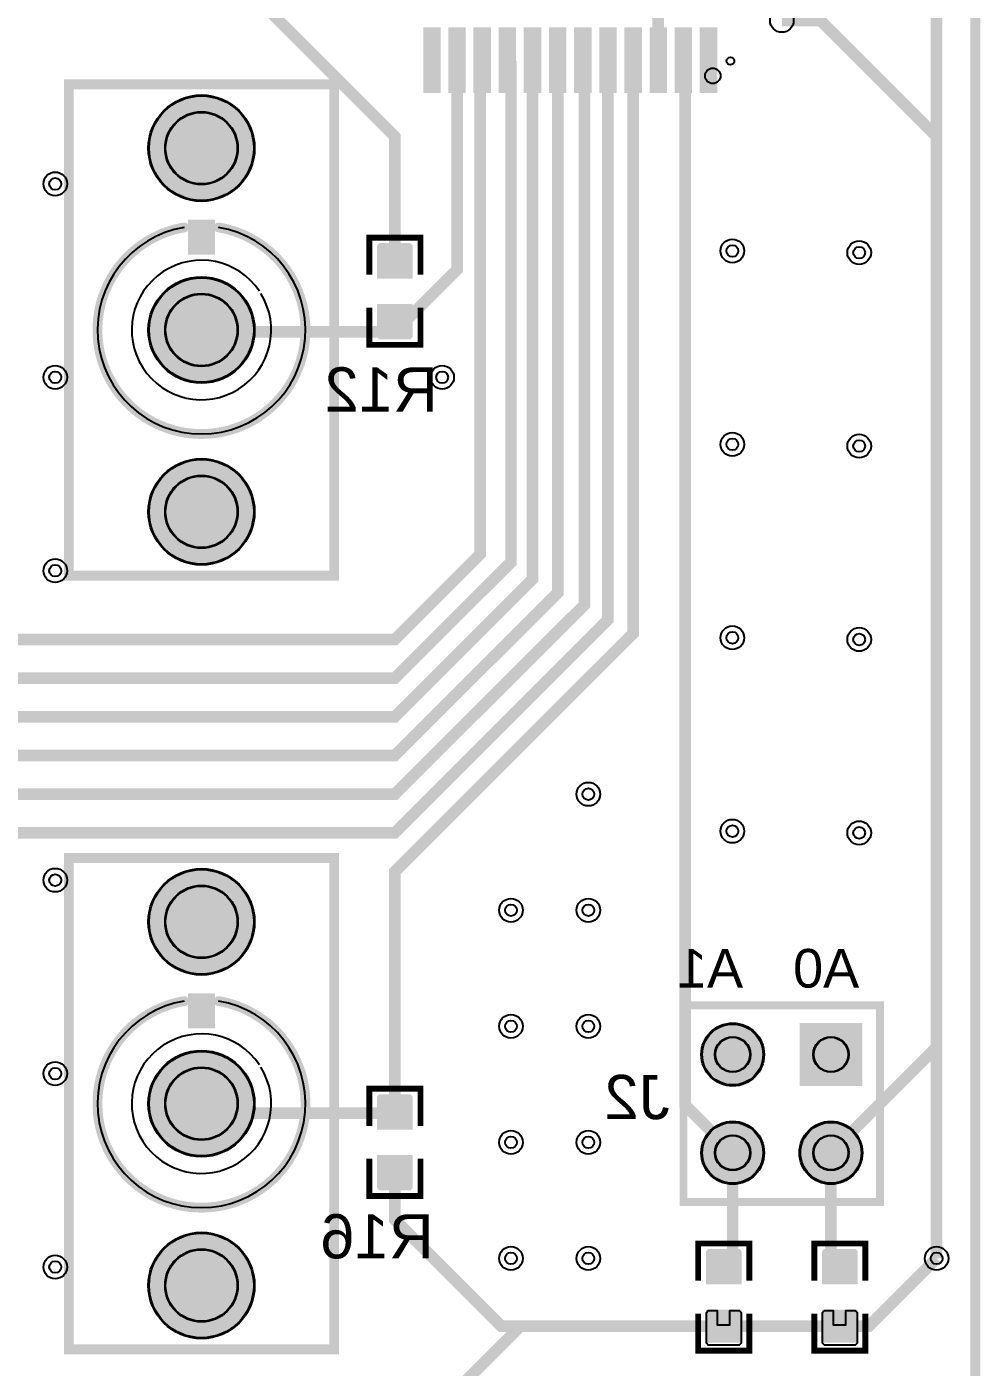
# Model space of a CAD drawing. Header units: millimetres. Extents: x 0 to 100, y 0 to 100.
# Drawn here: x 75.49 to 100.13, y 18.19 to 52.84 of the extents above; entities that cross this region are included whole.
import ezdxf

# ---------------------------------------------------------------- set-up
doc = ezdxf.new("R2010")
doc.units = ezdxf.units.MM
for name, color, linetype, true_color in [('BoardOutLine', 7, 'Continuous', 0xff00ff), ('BottomLayer', 7, 'Continuous', 0x0000ff), ('BottomPasteMaskLayer', 7, 'Continuous', 0x800000), ('BottomSilkLayer', 7, 'Continuous', 0x66cc33), ('BottomSolderMaskLayer', 7, 'Continuous', 0xaa00ff), ('Document', 7, 'Continuous', 0xffffff), ('Hole', 7, 'Continuous', 0x222222), ('Multi-Layer', 7, 'Continuous', 0xc0c0c0), ('TopLayer', 7, 'Continuous', 0xff0000), ('TopSilkLayer', 7, 'Continuous', 0xffcc00), ('TopSolderMaskLayer', 7, 'Continuous', 0x800080)]:
    doc.layers.add(name, color=color, linetype=linetype, true_color=true_color)
doc.styles.get("Standard").update_dxf_attribs({"font": 'arial.ttf'})

msp = doc.modelspace()

# ---------------------------------------------------------------- hatches: boundary and pattern name
at = {"layer": 'BottomLayer'}
for points in [[(86.157, 52.802), (85.757, 52.802), (85.757, 51.152), (86.157, 51.152)], [(86.807, 52.802), (86.407, 52.802), (86.407, 51.152), (86.807, 51.152)], [(87.457, 52.802), (87.057, 52.802), (87.057, 51.152), (87.457, 51.152)], [(88.107, 52.802), (87.707, 52.802), (87.707, 51.152), (88.107, 51.152)], [(88.757, 52.802), (88.357, 52.802), (88.357, 51.152), (88.757, 51.152)], [(89.407, 52.802), (89.007, 52.802), (89.007, 51.152), (89.407, 51.152)], [(90.057, 52.802), (89.657, 52.802), (89.657, 51.152), (90.057, 51.152)], [(90.707, 52.802), (90.307, 52.802), (90.307, 51.152), (90.707, 51.152)], [(91.357, 52.802), (90.957, 52.802), (90.957, 51.152), (91.357, 51.152)], [(92.007, 52.802), (91.607, 52.802), (91.607, 51.152), (92.007, 51.152)], [(92.656, 52.802), (92.256, 52.802), (92.256, 51.152), (92.656, 51.152)], [(93.306, 52.802), (92.906, 52.802), (92.906, 51.152), (93.306, 51.152)], [(84.568, 46.35), (85.432, 46.35), (85.432, 47.156), (84.568, 47.156)], [(84.568, 45.65), (85.432, 45.65), (85.432, 44.844), (84.568, 44.844)], [(85.432, 24.35), (84.568, 24.35), (84.568, 25.156), (85.432, 25.156)], [(85.432, 23.65), (84.568, 23.65), (84.568, 22.844), (85.432, 22.844)], [(93.932, 20.35), (93.068, 20.35), (93.068, 21.156), (93.932, 21.156)], [(96.932, 20.35), (96.068, 20.35), (96.068, 21.156), (96.932, 21.156)], [(93.932, 19.65), (93.068, 19.65), (93.068, 18.844), (93.932, 18.844)], [(96.932, 19.65), (96.068, 19.65), (96.068, 18.844), (96.932, 18.844)]]:
    msp.add_hatch(color=256, dxfattribs=at).paths.add_polyline_path(points)
at = {"layer": 'BottomPasteMaskLayer'}
for points in [[(86.157, 52.802), (85.757, 52.802), (85.757, 51.152), (86.157, 51.152)], [(86.807, 52.802), (86.407, 52.802), (86.407, 51.152), (86.807, 51.152)], [(87.457, 52.802), (87.057, 52.802), (87.057, 51.152), (87.457, 51.152)], [(88.107, 52.802), (87.707, 52.802), (87.707, 51.152), (88.107, 51.152)], [(88.757, 52.802), (88.357, 52.802), (88.357, 51.152), (88.757, 51.152)], [(89.407, 52.802), (89.007, 52.802), (89.007, 51.152), (89.407, 51.152)], [(90.057, 52.802), (89.657, 52.802), (89.657, 51.152), (90.057, 51.152)], [(90.707, 52.802), (90.307, 52.802), (90.307, 51.152), (90.707, 51.152)], [(91.357, 52.802), (90.957, 52.802), (90.957, 51.152), (91.357, 51.152)], [(92.007, 52.802), (91.607, 52.802), (91.607, 51.152), (92.007, 51.152)], [(92.656, 52.802), (92.256, 52.802), (92.256, 51.152), (92.656, 51.152)], [(93.306, 52.802), (92.906, 52.802), (92.906, 51.152), (93.306, 51.152)], [(85.45, 47.195), (85.45, 46.395), (85.4, 46.345), (85.172, 46.345), (85.172, 46.715), (84.842, 46.715), (84.842, 46.345), (84.6, 46.345), (84.55, 46.395), (84.55, 47.195), (84.6, 47.245), (85.4, 47.245)], [(85.4, 45.645), (85.172, 45.645), (85.172, 45.265), (84.842, 45.265), (84.842, 45.645), (84.6, 45.645), (84.55, 45.595), (84.55, 44.805), (84.6, 44.755), (85.4, 44.755), (85.45, 44.805), (85.45, 45.595)], [(84.6, 24.355), (84.828, 24.355), (84.828, 24.735), (85.158, 24.735), (85.158, 24.355), (85.4, 24.355), (85.45, 24.405), (85.45, 25.195), (85.4, 25.245), (84.6, 25.245), (84.55, 25.195), (84.55, 24.405)], [(84.55, 22.805), (84.55, 23.605), (84.6, 23.655), (84.828, 23.655), (84.828, 23.285), (85.158, 23.285), (85.158, 23.655), (85.4, 23.655), (85.45, 23.605), (85.45, 22.805), (85.4, 22.755), (84.6, 22.755)], [(93.1, 20.355), (93.328, 20.355), (93.328, 20.735), (93.658, 20.735), (93.658, 20.355), (93.9, 20.355), (93.95, 20.405), (93.95, 21.195), (93.9, 21.245), (93.1, 21.245), (93.05, 21.195), (93.05, 20.405)], [(96.1, 20.355), (96.328, 20.355), (96.328, 20.735), (96.658, 20.735), (96.658, 20.355), (96.9, 20.355), (96.95, 20.405), (96.95, 21.195), (96.9, 21.245), (96.1, 21.245), (96.05, 21.195), (96.05, 20.405)]]:
    msp.add_hatch(color=256, dxfattribs=at).paths.add_polyline_path(points)
at = {"layer": 'BottomSolderMaskLayer'}
for points in [[(86.182, 52.828), (85.731, 52.828), (85.731, 51.127), (86.182, 51.127)], [(86.832, 52.828), (86.381, 52.828), (86.381, 51.127), (86.832, 51.127)], [(87.482, 52.828), (87.031, 52.828), (87.031, 51.127), (87.482, 51.127)], [(88.132, 52.828), (87.681, 52.828), (87.681, 51.127), (88.132, 51.127)], [(88.782, 52.828), (88.331, 52.828), (88.331, 51.127), (88.782, 51.127)], [(89.432, 52.828), (88.981, 52.828), (88.981, 51.127), (89.432, 51.127)], [(90.082, 52.828), (89.631, 52.828), (89.631, 51.127), (90.082, 51.127)], [(90.732, 52.828), (90.281, 52.828), (90.281, 51.127), (90.732, 51.127)], [(91.382, 52.828), (90.931, 52.828), (90.931, 51.127), (91.382, 51.127)], [(92.032, 52.828), (91.581, 52.828), (91.581, 51.127), (92.032, 51.127)], [(92.682, 52.828), (92.231, 52.828), (92.231, 51.127), (92.682, 51.127)], [(93.332, 52.828), (92.881, 52.828), (92.881, 51.127), (93.332, 51.127)], [(78.625, 49.7, 1), (81.375, 49.7, 1)], [(84.541, 46.326), (85.459, 46.326), (85.459, 47.18), (84.541, 47.18)], [(78.625, 45, 1), (81.375, 45, 1)], [(84.541, 45.674), (85.459, 45.674), (85.459, 44.82), (84.541, 44.82)], [(78.625, 40.3, 1), (81.375, 40.3, 1)], [(78.625, 29.7, 1), (81.375, 29.7, 1)], [(92.917, 26.27, 1), (94.543, 26.27, 1)], [(95.457, 27.083), (95.457, 25.457), (97.083, 25.457), (97.083, 27.083)], [(78.625, 25, 1), (81.375, 25, 1)], [(85.459, 24.326), (84.541, 24.326), (84.541, 25.18), (85.459, 25.18)], [(92.917, 23.73, 1), (94.543, 23.73, 1)], [(95.457, 23.73, 1), (97.083, 23.73, 1)], [(85.459, 23.674), (84.541, 23.674), (84.541, 22.82), (85.459, 22.82)], [(78.625, 20.3, 1), (81.375, 20.3, 1)], [(93.959, 20.326), (93.041, 20.326), (93.041, 21.18), (93.959, 21.18)], [(96.959, 20.326), (96.041, 20.326), (96.041, 21.18), (96.959, 21.18)], [(93.959, 19.674), (93.041, 19.674), (93.041, 18.82), (93.959, 18.82)], [(96.959, 19.674), (96.041, 19.674), (96.041, 18.82), (96.959, 18.82)]]:
    msp.add_hatch(color=256, dxfattribs=at).paths.add_polyline_path(points)
at = {"layer": 'Document'}
for points in [[(79.65, 46.95), (80.35, 46.95), (80.35, 47.85), (79.65, 47.85)], [(79.571, 47.525), (79.5, 47.512), (79.43, 47.497), (79.359, 47.48), (79.29, 47.461), (79.221, 47.44), (79.152, 47.417), (79.084, 47.392), (79.017, 47.365), (78.951, 47.336), (78.886, 47.306), (78.821, 47.273), (78.757, 47.239), (78.695, 47.203), (78.633, 47.166), (78.573, 47.126), (78.513, 47.085), (78.455, 47.043), (78.398, 46.998), (78.342, 46.952), (78.288, 46.905), (78.235, 46.856), (78.183, 46.805), (78.133, 46.753), (78.085, 46.7), (78.037, 46.645), (77.992, 46.589), (77.948, 46.532), (77.905, 46.473), (77.865, 46.414), (77.826, 46.353), (77.788, 46.291), (77.753, 46.228), (77.719, 46.165), (77.687, 46.1), (77.657, 46.034), (77.629, 45.968), (77.603, 45.9), (77.578, 45.832), (77.556, 45.764), (77.535, 45.695), (77.516, 45.625), (77.5, 45.555), (77.485, 45.484), (77.473, 45.413), (77.462, 45.341), (77.453, 45.27), (77.447, 45.198), (77.442, 45.126), (77.44, 45.054), (77.439, 44.981), (77.441, 44.909), (77.444, 44.837), (77.45, 44.765), (77.457, 44.693), (77.467, 44.622), (77.479, 44.55), (77.493, 44.479), (77.508, 44.409), (77.526, 44.339), (77.545, 44.269), (77.567, 44.201), (77.591, 44.132), (77.616, 44.065), (77.643, 43.998), (77.672, 43.932), (77.704, 43.867), (77.736, 43.802), (77.771, 43.739), (77.808, 43.677), (77.846, 43.615), (77.886, 43.555), (77.927, 43.496), (77.97, 43.438), (78.015, 43.382), (78.062, 43.326), (78.11, 43.272), (78.159, 43.22), (78.21, 43.169), (78.262, 43.119), (78.316, 43.071), (78.371, 43.024), (78.428, 42.979), (78.485, 42.935), (78.544, 42.893), (78.604, 42.853), (78.665, 42.815), (78.727, 42.778), (78.79, 42.743), (78.854, 42.71), (78.919, 42.678), (78.985, 42.649), (79.052, 42.621), (79.12, 42.595), (79.188, 42.571), (79.256, 42.549), (79.326, 42.529), (79.396, 42.511), (79.466, 42.495), (79.537, 42.481), (79.608, 42.469), (79.68, 42.459), (79.752, 42.451), (79.823, 42.445), (79.896, 42.441), (79.968, 42.439), (80.04, 42.439), (80.112, 42.442), (80.184, 42.446), (80.256, 42.452), (80.328, 42.46), (80.399, 42.47), (80.471, 42.483), (80.541, 42.497), (80.612, 42.513), (80.682, 42.531), (80.751, 42.552), (80.82, 42.574), (80.888, 42.598), (80.955, 42.624), (81.022, 42.652), (81.088, 42.682), (81.152, 42.713), (81.216, 42.746), (81.28, 42.782), (81.342, 42.819), (81.403, 42.857), (81.462, 42.898), (81.521, 42.94), (81.579, 42.984), (81.635, 43.029), (81.69, 43.076), (81.743, 43.124), (81.795, 43.174), (81.846, 43.225), (81.896, 43.278), (81.943, 43.332), (81.99, 43.388), (82.034, 43.444), (82.077, 43.502), (82.119, 43.562), (82.158, 43.622), (82.196, 43.683), (82.233, 43.746), (82.267, 43.809), (82.3, 43.874), (82.331, 43.939), (82.36, 44.005), (82.387, 44.072), (82.412, 44.14), (82.435, 44.208), (82.457, 44.277), (82.476, 44.346), (82.494, 44.417), (82.509, 44.487), (82.522, 44.558), (82.534, 44.629), (82.543, 44.701), (82.551, 44.773), (82.556, 44.845), (82.56, 44.917), (82.561, 44.989), (82.56, 45.061), (82.557, 45.133), (82.553, 45.206), (82.546, 45.277), (82.537, 45.349), (82.526, 45.42), (82.513, 45.492), (82.498, 45.562), (82.482, 45.632), (82.463, 45.702), (82.442, 45.771), (82.419, 45.84), (82.395, 45.908), (82.368, 45.975), (82.34, 46.041), (82.309, 46.107), (82.277, 46.171), (82.243, 46.235), (82.208, 46.298), (82.17, 46.36), (82.131, 46.42), (82.09, 46.48), (82.048, 46.538), (82.003, 46.595), (81.958, 46.651), (81.91, 46.706), (81.861, 46.759), (81.811, 46.811), (81.759, 46.861), (81.706, 46.91), (81.652, 46.957), (81.596, 47.003), (81.539, 47.047), (81.48, 47.09), (81.421, 47.131), (81.36, 47.17), (81.298, 47.207), (81.236, 47.243), (81.172, 47.277), (81.107, 47.309), (81.042, 47.34), (80.975, 47.368), (80.908, 47.395), (80.84, 47.419), (80.772, 47.442), (80.703, 47.463), (80.633, 47.482), (80.563, 47.498), (80.492, 47.513), (80.421, 47.526), (80.405, 47.53), (80.389, 47.536), (80.375, 47.544), (80.361, 47.553), (80.349, 47.565), (80.339, 47.578), (80.33, 47.592), (80.323, 47.607), (80.318, 47.623), (80.315, 47.639), (80.315, 47.656), (80.317, 47.672), (80.32, 47.688), (80.326, 47.704), (80.334, 47.719), (80.344, 47.732), (80.355, 47.744), (80.368, 47.755), (80.382, 47.764), (80.397, 47.77), (80.413, 47.775), (80.43, 47.778), (80.446, 47.778), (80.463, 47.777), (80.537, 47.763), (80.612, 47.748), (80.685, 47.73), (80.759, 47.711), (80.831, 47.689), (80.903, 47.666), (80.975, 47.641), (81.045, 47.614), (81.115, 47.585), (81.185, 47.554), (81.253, 47.521), (81.32, 47.486), (81.387, 47.45), (81.452, 47.411), (81.517, 47.372), (81.58, 47.33), (81.642, 47.286), (81.703, 47.241), (81.763, 47.195), (81.821, 47.147), (81.878, 47.097), (81.934, 47.045), (81.988, 46.993), (82.041, 46.938), (82.093, 46.883), (82.143, 46.826), (82.191, 46.767), (82.238, 46.708), (82.283, 46.647), (82.326, 46.585), (82.368, 46.522), (82.408, 46.457), (82.447, 46.392), (82.483, 46.326), (82.518, 46.258), (82.551, 46.19), (82.582, 46.121), (82.611, 46.051), (82.639, 45.98), (82.664, 45.909), (82.688, 45.837), (82.709, 45.764), (82.729, 45.691), (82.746, 45.617), (82.762, 45.543), (82.776, 45.469), (82.787, 45.394), (82.797, 45.319), (82.804, 45.243), (82.81, 45.168), (82.813, 45.092), (82.815, 45.016), (82.814, 44.94), (82.812, 44.865), (82.807, 44.789), (82.8, 44.713), (82.792, 44.638), (82.781, 44.563), (82.768, 44.488), (82.753, 44.414), (82.737, 44.34), (82.718, 44.267), (82.697, 44.194), (82.674, 44.122), (82.65, 44.05), (82.623, 43.979), (82.595, 43.909), (82.564, 43.839), (82.532, 43.771), (82.498, 43.703), (82.462, 43.636), (82.425, 43.57), (82.386, 43.506), (82.344, 43.442), (82.302, 43.379), (82.257, 43.318), (82.211, 43.258), (82.163, 43.199), (82.114, 43.141), (82.063, 43.085), (82.011, 43.03), (81.957, 42.977), (81.902, 42.925), (81.846, 42.874), (81.788, 42.826), (81.728, 42.778), (81.668, 42.733), (81.606, 42.688), (81.544, 42.646), (81.48, 42.605), (81.415, 42.566), (81.349, 42.529), (81.282, 42.494), (81.214, 42.46), (81.145, 42.428), (81.075, 42.399), (81.005, 42.371), (80.934, 42.344), (80.862, 42.32), (80.789, 42.298), (80.716, 42.278), (80.643, 42.259), (80.569, 42.243), (80.494, 42.229), (80.42, 42.217), (80.345, 42.206), (80.269, 42.198), (80.194, 42.192), (80.118, 42.188), (80.042, 42.185), (79.967, 42.185), (79.891, 42.187), (79.815, 42.191), (79.74, 42.197), (79.664, 42.205), (79.589, 42.215), (79.514, 42.227), (79.44, 42.241), (79.366, 42.258), (79.292, 42.276), (79.219, 42.296), (79.147, 42.318), (79.075, 42.342), (79.003, 42.367), (78.933, 42.395), (78.863, 42.425), (78.794, 42.456), (78.726, 42.49), (78.659, 42.525), (78.593, 42.562), (78.528, 42.601), (78.464, 42.641), (78.401, 42.683), (78.339, 42.727), (78.279, 42.773), (78.219, 42.82), (78.161, 42.869), (78.104, 42.919), (78.049, 42.971), (77.995, 43.024), (77.943, 43.079), (77.892, 43.135), (77.842, 43.192), (77.794, 43.251), (77.748, 43.311), (77.703, 43.372), (77.66, 43.435), (77.619, 43.498), (77.58, 43.563), (77.542, 43.629), (77.506, 43.695), (77.472, 43.763), (77.439, 43.831), (77.409, 43.901), (77.38, 43.971), (77.353, 44.042), (77.328, 44.113), (77.306, 44.186), (77.285, 44.258), (77.266, 44.332), (77.249, 44.406), (77.234, 44.48), (77.221, 44.555), (77.21, 44.63), (77.201, 44.705), (77.194, 44.78), (77.189, 44.856), (77.186, 44.932), (77.185, 45.007), (77.186, 45.083), (77.19, 45.159), (77.195, 45.234), (77.202, 45.31), (77.212, 45.385), (77.223, 45.46), (77.236, 45.535), (77.252, 45.609), (77.269, 45.683), (77.288, 45.756), (77.31, 45.829), (77.333, 45.901), (77.358, 45.972), (77.385, 46.043), (77.414, 46.113), (77.445, 46.182), (77.478, 46.25), (77.513, 46.318), (77.549, 46.384), (77.587, 46.45), (77.627, 46.514), (77.669, 46.578), (77.712, 46.64), (77.757, 46.701), (77.804, 46.761), (77.852, 46.819), (77.901, 46.876), (77.953, 46.932), (78.006, 46.986), (78.06, 47.039), (78.115, 47.091), (78.172, 47.141), (78.231, 47.189), (78.29, 47.236), (78.351, 47.281), (78.413, 47.325), (78.476, 47.367), (78.54, 47.407), (78.606, 47.445), (78.672, 47.482), (78.739, 47.517), (78.808, 47.55), (78.877, 47.581), (78.946, 47.61), (79.017, 47.638), (79.088, 47.663), (79.161, 47.687), (79.233, 47.708), (79.306, 47.728), (79.38, 47.746), (79.454, 47.762), (79.529, 47.775), (79.545, 47.777), (79.561, 47.777), (79.577, 47.775), (79.592, 47.771), (79.607, 47.765), (79.621, 47.757), (79.634, 47.747), (79.646, 47.736), (79.656, 47.723), (79.664, 47.71), (79.671, 47.695), (79.675, 47.679), (79.678, 47.664), (79.679, 47.648), (79.677, 47.632), (79.674, 47.616), (79.668, 47.601), (79.661, 47.586), (79.652, 47.573), (79.642, 47.561), (79.63, 47.55), (79.616, 47.541), (79.602, 47.534), (79.587, 47.528), (79.571, 47.525)], [(79.571, 27.525), (79.5, 27.512), (79.43, 27.497), (79.359, 27.48), (79.29, 27.461), (79.221, 27.44), (79.152, 27.417), (79.084, 27.392), (79.017, 27.365), (78.951, 27.336), (78.886, 27.306), (78.821, 27.273), (78.757, 27.239), (78.695, 27.203), (78.633, 27.166), (78.573, 27.126), (78.513, 27.085), (78.455, 27.043), (78.398, 26.998), (78.342, 26.952), (78.288, 26.905), (78.235, 26.856), (78.183, 26.805), (78.133, 26.753), (78.085, 26.7), (78.037, 26.645), (77.992, 26.589), (77.948, 26.532), (77.905, 26.473), (77.865, 26.414), (77.826, 26.353), (77.788, 26.291), (77.753, 26.228), (77.719, 26.165), (77.687, 26.1), (77.657, 26.034), (77.629, 25.968), (77.603, 25.9), (77.578, 25.832), (77.556, 25.764), (77.535, 25.695), (77.516, 25.625), (77.5, 25.555), (77.485, 25.484), (77.473, 25.413), (77.462, 25.341), (77.453, 25.27), (77.447, 25.198), (77.442, 25.126), (77.44, 25.054), (77.439, 24.981), (77.441, 24.909), (77.444, 24.837), (77.45, 24.765), (77.457, 24.693), (77.467, 24.622), (77.479, 24.55), (77.493, 24.479), (77.508, 24.409), (77.526, 24.339), (77.545, 24.269), (77.567, 24.201), (77.591, 24.132), (77.616, 24.065), (77.643, 23.998), (77.672, 23.932), (77.704, 23.867), (77.736, 23.802), (77.771, 23.739), (77.808, 23.677), (77.846, 23.615), (77.886, 23.555), (77.927, 23.496), (77.97, 23.438), (78.015, 23.382), (78.062, 23.326), (78.11, 23.272), (78.159, 23.22), (78.21, 23.169), (78.262, 23.119), (78.316, 23.071), (78.371, 23.024), (78.428, 22.979), (78.485, 22.935), (78.544, 22.893), (78.604, 22.853), (78.665, 22.815), (78.727, 22.778), (78.79, 22.743), (78.854, 22.71), (78.919, 22.678), (78.985, 22.649), (79.052, 22.621), (79.12, 22.595), (79.188, 22.571), (79.256, 22.549), (79.326, 22.529), (79.396, 22.511), (79.466, 22.495), (79.537, 22.481), (79.608, 22.469), (79.68, 22.459), (79.752, 22.451), (79.823, 22.445), (79.896, 22.441), (79.968, 22.439), (80.04, 22.439), (80.112, 22.442), (80.184, 22.446), (80.256, 22.452), (80.328, 22.46), (80.399, 22.47), (80.471, 22.483), (80.541, 22.497), (80.612, 22.513), (80.682, 22.531), (80.751, 22.552), (80.82, 22.574), (80.888, 22.598), (80.955, 22.624), (81.022, 22.652), (81.088, 22.682), (81.152, 22.713), (81.216, 22.746), (81.28, 22.782), (81.342, 22.819), (81.403, 22.857), (81.462, 22.898), (81.521, 22.94), (81.579, 22.984), (81.635, 23.029), (81.69, 23.076), (81.743, 23.124), (81.795, 23.174), (81.846, 23.225), (81.896, 23.278), (81.943, 23.332), (81.99, 23.388), (82.034, 23.444), (82.077, 23.502), (82.119, 23.562), (82.158, 23.622), (82.196, 23.683), (82.233, 23.746), (82.267, 23.809), (82.3, 23.874), (82.331, 23.939), (82.36, 24.005), (82.387, 24.072), (82.412, 24.14), (82.435, 24.208), (82.457, 24.277), (82.476, 24.346), (82.494, 24.417), (82.509, 24.487), (82.522, 24.558), (82.534, 24.629), (82.543, 24.701), (82.551, 24.773), (82.556, 24.845), (82.56, 24.917), (82.561, 24.989), (82.56, 25.061), (82.557, 25.133), (82.553, 25.206), (82.546, 25.277), (82.537, 25.349), (82.526, 25.42), (82.513, 25.492), (82.498, 25.562), (82.482, 25.632), (82.463, 25.702), (82.442, 25.771), (82.419, 25.84), (82.395, 25.908), (82.368, 25.975), (82.34, 26.041), (82.309, 26.107), (82.277, 26.171), (82.243, 26.235), (82.208, 26.298), (82.17, 26.36), (82.131, 26.42), (82.09, 26.48), (82.048, 26.538), (82.003, 26.595), (81.958, 26.651), (81.91, 26.706), (81.861, 26.759), (81.811, 26.811), (81.759, 26.861), (81.706, 26.91), (81.652, 26.957), (81.596, 27.003), (81.539, 27.047), (81.48, 27.09), (81.421, 27.131), (81.36, 27.17), (81.298, 27.207), (81.236, 27.243), (81.172, 27.277), (81.107, 27.309), (81.042, 27.34), (80.975, 27.368), (80.908, 27.395), (80.84, 27.419), (80.772, 27.442), (80.703, 27.463), (80.633, 27.482), (80.563, 27.498), (80.492, 27.513), (80.421, 27.526), (80.405, 27.53), (80.389, 27.536), (80.375, 27.544), (80.361, 27.553), (80.349, 27.565), (80.339, 27.578), (80.33, 27.592), (80.323, 27.607), (80.318, 27.623), (80.315, 27.639), (80.315, 27.656), (80.317, 27.672), (80.32, 27.688), (80.326, 27.704), (80.334, 27.719), (80.344, 27.732), (80.355, 27.744), (80.368, 27.755), (80.382, 27.764), (80.397, 27.77), (80.413, 27.775), (80.43, 27.778), (80.446, 27.778), (80.463, 27.777), (80.537, 27.763), (80.612, 27.748), (80.685, 27.73), (80.759, 27.711), (80.831, 27.689), (80.903, 27.666), (80.975, 27.641), (81.045, 27.614), (81.115, 27.585), (81.185, 27.554), (81.253, 27.521), (81.32, 27.486), (81.387, 27.45), (81.452, 27.411), (81.517, 27.372), (81.58, 27.33), (81.642, 27.286), (81.703, 27.241), (81.763, 27.195), (81.821, 27.147), (81.878, 27.097), (81.934, 27.045), (81.988, 26.993), (82.041, 26.938), (82.093, 26.883), (82.143, 26.826), (82.191, 26.767), (82.238, 26.708), (82.283, 26.647), (82.326, 26.585), (82.368, 26.522), (82.408, 26.457), (82.447, 26.392), (82.483, 26.326), (82.518, 26.258), (82.551, 26.19), (82.582, 26.121), (82.611, 26.051), (82.639, 25.98), (82.664, 25.909), (82.688, 25.837), (82.709, 25.764), (82.729, 25.691), (82.746, 25.617), (82.762, 25.543), (82.776, 25.469), (82.787, 25.394), (82.797, 25.319), (82.804, 25.243), (82.81, 25.168), (82.813, 25.092), (82.815, 25.016), (82.814, 24.94), (82.812, 24.865), (82.807, 24.789), (82.8, 24.713), (82.792, 24.638), (82.781, 24.563), (82.768, 24.488), (82.753, 24.414), (82.737, 24.34), (82.718, 24.267), (82.697, 24.194), (82.674, 24.122), (82.65, 24.05), (82.623, 23.979), (82.595, 23.909), (82.564, 23.839), (82.532, 23.771), (82.498, 23.703), (82.462, 23.636), (82.425, 23.57), (82.386, 23.506), (82.344, 23.442), (82.302, 23.379), (82.257, 23.318), (82.211, 23.258), (82.163, 23.199), (82.114, 23.141), (82.063, 23.085), (82.011, 23.03), (81.957, 22.977), (81.902, 22.925), (81.846, 22.874), (81.788, 22.826), (81.728, 22.778), (81.668, 22.733), (81.606, 22.688), (81.544, 22.646), (81.48, 22.605), (81.415, 22.566), (81.349, 22.529), (81.282, 22.494), (81.214, 22.46), (81.145, 22.428), (81.075, 22.399), (81.005, 22.371), (80.934, 22.344), (80.862, 22.32), (80.789, 22.298), (80.716, 22.278), (80.643, 22.259), (80.569, 22.243), (80.494, 22.229), (80.42, 22.217), (80.345, 22.206), (80.269, 22.198), (80.194, 22.192), (80.118, 22.188), (80.042, 22.185), (79.967, 22.185), (79.891, 22.187), (79.815, 22.191), (79.74, 22.197), (79.664, 22.205), (79.589, 22.215), (79.514, 22.227), (79.44, 22.241), (79.366, 22.258), (79.292, 22.276), (79.219, 22.296), (79.147, 22.318), (79.075, 22.342), (79.003, 22.367), (78.933, 22.395), (78.863, 22.425), (78.794, 22.456), (78.726, 22.49), (78.659, 22.525), (78.593, 22.562), (78.528, 22.601), (78.464, 22.641), (78.401, 22.683), (78.339, 22.727), (78.279, 22.773), (78.219, 22.82), (78.161, 22.869), (78.104, 22.919), (78.049, 22.971), (77.995, 23.024), (77.943, 23.079), (77.892, 23.135), (77.842, 23.192), (77.794, 23.251), (77.748, 23.311), (77.703, 23.372), (77.66, 23.435), (77.619, 23.498), (77.58, 23.563), (77.542, 23.629), (77.506, 23.695), (77.472, 23.763), (77.439, 23.831), (77.409, 23.901), (77.38, 23.971), (77.353, 24.042), (77.328, 24.113), (77.306, 24.186), (77.285, 24.258), (77.266, 24.332), (77.249, 24.406), (77.234, 24.48), (77.221, 24.555), (77.21, 24.63), (77.201, 24.705), (77.194, 24.78), (77.189, 24.856), (77.186, 24.932), (77.185, 25.007), (77.186, 25.083), (77.19, 25.159), (77.195, 25.234), (77.202, 25.31), (77.212, 25.385), (77.223, 25.46), (77.236, 25.535), (77.252, 25.609), (77.269, 25.683), (77.288, 25.756), (77.31, 25.829), (77.333, 25.901), (77.358, 25.972), (77.385, 26.043), (77.414, 26.113), (77.445, 26.182), (77.478, 26.25), (77.513, 26.318), (77.549, 26.384), (77.587, 26.45), (77.627, 26.514), (77.669, 26.578), (77.712, 26.64), (77.757, 26.701), (77.804, 26.761), (77.852, 26.819), (77.901, 26.876), (77.953, 26.932), (78.006, 26.986), (78.06, 27.039), (78.115, 27.091), (78.172, 27.141), (78.231, 27.189), (78.29, 27.236), (78.351, 27.281), (78.413, 27.325), (78.476, 27.367), (78.54, 27.407), (78.606, 27.445), (78.672, 27.482), (78.739, 27.517), (78.808, 27.55), (78.877, 27.581), (78.946, 27.61), (79.017, 27.638), (79.088, 27.663), (79.161, 27.687), (79.233, 27.708), (79.306, 27.728), (79.38, 27.746), (79.454, 27.762), (79.529, 27.775), (79.545, 27.777), (79.561, 27.777), (79.577, 27.775), (79.592, 27.771), (79.607, 27.765), (79.621, 27.757), (79.634, 27.747), (79.646, 27.736), (79.656, 27.723), (79.664, 27.71), (79.671, 27.695), (79.675, 27.679), (79.678, 27.664), (79.679, 27.648), (79.677, 27.632), (79.674, 27.616), (79.668, 27.601), (79.661, 27.586), (79.652, 27.573), (79.642, 27.561), (79.63, 27.55), (79.616, 27.541), (79.602, 27.534), (79.587, 27.528), (79.571, 27.525)], [(79.65, 26.95), (80.35, 26.95), (80.35, 27.85), (79.65, 27.85)]]:
    msp.add_hatch(color=256, dxfattribs=at).paths.add_polyline_path(points)
at = {"layer": 'Multi-Layer'}
for points in [[(78.65, 49.7, 1), (81.35, 49.7, 1)], [(78.65, 45, 1), (81.35, 45, 1)], [(78.65, 40.3, 1), (81.35, 40.3, 1)], [(78.65, 29.7, 1), (81.35, 29.7, 1)], [(92.943, 26.27, 1), (94.517, 26.27, 1)], [(95.483, 27.057), (95.483, 25.483), (97.057, 25.483), (97.057, 27.057)], [(78.65, 25, 1), (81.35, 25, 1)], [(92.943, 23.73, 1), (94.517, 23.73, 1)], [(95.483, 23.73, 1), (97.057, 23.73, 1)], [(78.65, 20.3, 1), (81.35, 20.3, 1)]]:
    msp.add_hatch(color=256, dxfattribs=at).paths.add_polyline_path(points)
at = {"layer": 'TopSilkLayer'}
for points in [[(79.65, 46.95), (80.35, 46.95), (80.35, 47.85), (79.65, 47.85)], [(79.65, 26.95), (80.35, 26.95), (80.35, 27.85), (79.65, 27.85)]]:
    msp.add_hatch(color=256, dxfattribs=at).paths.add_polyline_path(points)
at = {"layer": 'TopSolderMaskLayer'}
for points in [[(78.625, 49.7, 1), (81.375, 49.7, 1)], [(78.625, 45, 1), (81.375, 45, 1)], [(78.625, 40.3, 1), (81.375, 40.3, 1)], [(78.625, 29.7, 1), (81.375, 29.7, 1)], [(92.917, 26.27, 1), (94.543, 26.27, 1)], [(95.457, 27.083), (95.457, 25.457), (97.083, 25.457), (97.083, 27.083)], [(78.625, 25, 1), (81.375, 25, 1)], [(92.917, 23.73, 1), (94.543, 23.73, 1)], [(95.457, 23.73, 1), (97.083, 23.73, 1)], [(78.625, 20.3, 1), (81.375, 20.3, 1)]]:
    msp.add_hatch(color=256, dxfattribs=at).paths.add_polyline_path(points)

# ---------------------------------------------------------------- linework, layer by layer
at = {"layer": 'BoardOutLine', "const_width": 0.254}
msp.add_lwpolyline([(100, 95), (100, 5)], dxfattribs=at)
at = {"layer": 'BottomLayer', "const_width": 0.3}
for points in [[(91.806, 51.979), (91.806, 53.307), (92.499, 54.001), (95.499, 54.001), (96.253, 54.752), (96.253, 55.999)], [(85.001, 46.754), (85.001, 50), (80, 54.999), (70, 55)], [(95.001, 53), (95.999, 53), (98.999, 50), (98.999, 26.459), (96.271, 23.731)], [(87.907, 51.979), (88.001, 51.885), (88.001, 38.999), (84.999, 35.999), (80.699, 35.999)], [(90.505, 51.979), (90.505, 37.506), (84.999, 31.999), (80.912, 31.999)], [(89.855, 51.979), (89.901, 51.933), (89.901, 37.899), (84.999, 33), (81.788, 33)], [(87.257, 51.979), (87.201, 51.92), (87.201, 39.2), (85.001, 37), (81.951, 37)], [(88.557, 51.979), (88.557, 38.557), (84.999, 34.999), (82.731, 34.999)], [(89.208, 51.979), (89.208, 38.207), (85.001, 34.001), (82.855, 34.001)], [(91.156, 51.979), (91.156, 37.155), (85.001, 31.001), (85.001, 24.752)], [(86.607, 51.979), (86.607, 46.561), (85.001, 44.953)], [(92.456, 51.977), (92.5, 51.934), (92.5, 24.96), (93.73, 23.73)], [(24.999, 45.248), (24.999, 38.001), (28.001, 34.999), (85.001, 34.999)], [(45.001, 45.248), (45.001, 38.999), (48.001, 35.999), (85.001, 35.999)], [(64.999, 45.248), (64.999, 40), (68.001, 37), (85.001, 37)], [(80, 45), (80.047, 44.953), (85, 44.953)], [(24.999, 24.752), (24.999, 31.001), (28.001, 34.001), (85.001, 34.001)], [(45.001, 24.752), (45.001, 30), (48.001, 33), (85.001, 33)], [(64.999, 24.752), (64.999, 28.999), (68.001, 31.999), (85.001, 31.999)], [(80, 25), (80.247, 24.753), (85, 24.753)], [(93.5, 20.753), (93.73, 20.983), (93.73, 23.73)], [(96.5, 20.753), (96.27, 20.983), (96.27, 23.73)], [(85.001, 23.246), (85.001, 21.999), (87.752, 19.246), (95.042, 19.246)], [(99, 21), (99, 21), (97.247, 19.247), (96.5, 19.247)], [(93.5, 19.246), (88.245, 19.246), (83.998, 14.999), (83, 14.999)], [(96.5, 19.247), (93.5, 19.247)]]:
    msp.add_lwpolyline(points, dxfattribs=at)
at = {"layer": 'BottomPasteMaskLayer'}
for points in [[(93.05, 18.805), (93.05, 19.605), (93.1, 19.655), (93.328, 19.655), (93.328, 19.285), (93.658, 19.285), (93.658, 19.655), (93.9, 19.655), (93.95, 19.605), (93.95, 18.805), (93.9, 18.755), (93.1, 18.755)], [(96.05, 18.805), (96.05, 19.605), (96.1, 19.655), (96.328, 19.655), (96.328, 19.285), (96.658, 19.285), (96.658, 19.655), (96.9, 19.655), (96.95, 19.605), (96.95, 18.805), (96.9, 18.755), (96.1, 18.755)]]:
    msp.add_lwpolyline(points, close=True, dxfattribs=at)
at = {"layer": 'BottomSilkLayer', "const_width": 0.152}
for points in [[(84.339, 46.426), (84.339, 47.385), (85.661, 47.385), (85.661, 46.426)], [(84.339, 45.574), (84.339, 44.615), (85.661, 44.615), (85.661, 45.574)], [(85.661, 24.426), (85.661, 25.385), (84.339, 25.385), (84.339, 24.426)], [(85.661, 23.574), (85.661, 22.615), (84.339, 22.615), (84.339, 23.574)], [(94.161, 20.426), (94.161, 21.385), (92.839, 21.385), (92.839, 20.426)], [(97.161, 20.426), (97.161, 21.385), (95.839, 21.385), (95.839, 20.426)], [(94.161, 19.574), (94.161, 18.615), (92.839, 18.615), (92.839, 19.574)], [(97.161, 19.574), (97.161, 18.615), (95.839, 18.615), (95.839, 19.574)]]:
    msp.add_lwpolyline(points, dxfattribs=at)
at = {"layer": 'BottomSilkLayer', "const_width": 0.203}
msp.add_lwpolyline([(92.46, 27.54), (92.46, 22.46), (97.54, 22.46), (97.54, 27.54), (92.46, 27.54)], close=True, dxfattribs=at)
at = {"layer": 'BottomSilkLayer'}
msp.add_circle((93.672, 51.952), 0.1, dxfattribs=at)
at = {"layer": 'BottomSolderMaskLayer'}
for centre, radius in [((80, 49.7), 1.375), ((80, 49.7), 0.942), ((80, 45), 1.375), ((80, 45), 0.942), ((80, 40.3), 1.375), ((80, 40.3), 0.942), ((80, 29.7), 1.375), ((80, 29.7), 0.942), ((93.73, 26.27), 0.813), ((93.73, 26.27), 0.459), ((96.27, 26.27), 0.459), ((80, 25), 1.375), ((80, 25), 0.942), ((93.73, 23.73), 0.813), ((96.27, 23.73), 0.813), ((93.73, 23.73), 0.459), ((96.27, 23.73), 0.459), ((80, 20.3), 1.375), ((80, 20.3), 0.942)]:
    msp.add_circle(centre, radius, dxfattribs=at)
at = {"layer": 'Document'}
msp.add_circle((93.215, 51.571), 0.2, dxfattribs=at)
at = {"layer": 'Hole'}
for centre, radius in [((76.221, 48.777), 0.153), ((93.722, 47.044), 0.153), ((97, 47), 0.152), ((76.221, 43.777), 0.153), ((86.221, 43.777), 0.153), ((93.722, 42.044), 0.153), ((97, 42), 0.152), ((76.221, 38.777), 0.153), ((93.722, 37.044), 0.153), ((97, 37), 0.152), ((90, 33), 0.152), ((93.722, 32.044), 0.153), ((97, 32), 0.152), ((76.221, 30.777), 0.153), ((88, 30), 0.152), ((90, 30), 0.152), ((88, 27), 0.152), ((90, 27), 0.152), ((76.221, 25.777), 0.153), ((88, 24), 0.152), ((90, 24), 0.152), ((88, 21), 0.152), ((90, 21), 0.152), ((99, 21), 0.152), ((76.221, 20.777), 0.153)]:
    msp.add_circle(centre, radius, dxfattribs=at)
at = {"layer": 'Multi-Layer'}
for centre, radius in [((95, 53), 0.305), ((80, 49.7), 1.35), ((80, 49.7), 0.925), ((76.221, 48.777), 0.305), ((93.722, 47.044), 0.305), ((97, 47), 0.305), ((80, 45), 1.35), ((80, 45), 0.925), ((76.221, 43.777), 0.305), ((86.221, 43.777), 0.305), ((93.722, 42.044), 0.305), ((97, 42), 0.305), ((80, 40.3), 1.35), ((80, 40.3), 0.925), ((76.221, 38.777), 0.305), ((93.722, 37.044), 0.305), ((97, 37), 0.305), ((90, 33), 0.305), ((93.722, 32.044), 0.305), ((97, 32), 0.305), ((76.221, 30.777), 0.305), ((80, 29.7), 1.35), ((80, 29.7), 0.925), ((88, 30), 0.305), ((90, 30), 0.305), ((88, 27), 0.305), ((90, 27), 0.305), ((93.73, 26.27), 0.787), ((93.73, 26.27), 0.445), ((96.27, 26.27), 0.445), ((80, 25), 1.35), ((76.221, 25.777), 0.305), ((80, 25), 0.925), ((88, 24), 0.305), ((90, 24), 0.305), ((93.73, 23.73), 0.787), ((96.27, 23.73), 0.787), ((93.73, 23.73), 0.445), ((96.27, 23.73), 0.445), ((80, 20.3), 1.35), ((80, 20.3), 0.925), ((88, 21), 0.305), ((90, 21), 0.305), ((99, 21), 0.305), ((76.221, 20.777), 0.305)]:
    msp.add_circle(centre, radius, dxfattribs=at)
at = {"layer": 'TopLayer', "const_width": 0.3}
msp.add_lwpolyline([(96.27, 76.19), (99, 73.46), (99, 38), (99, 21), (99, 21), (99, 22), (99, 22)], dxfattribs=at)
at = {"layer": 'TopSilkLayer', "const_width": 0.254}
for points in [[(76.571, 38.65), (76.571, 51.35), (83.431, 51.35), (83.431, 38.65), (76.571, 38.65)], [(76.571, 18.65), (76.571, 31.35), (83.431, 31.35), (83.431, 18.65), (76.571, 18.65)]]:
    msp.add_lwpolyline(points, close=True, dxfattribs=at)
at = {"layer": 'TopSilkLayer'}
for centre, radius, start, end in [((80, 45), 2.688, 99.6381, 80.5381), ((80, 45), 1.803, 33.6965, 31.6138), ((80, 25), 2.688, 99.6381, 80.5381), ((80, 25), 1.803, 33.6965, 31.6138)]:
    msp.add_arc(centre, radius, start, end, dxfattribs=at)
at = {"layer": 'TopSolderMaskLayer'}
for centre, radius in [((80, 49.7), 1.375), ((80, 49.7), 0.942), ((80, 45), 1.375), ((80, 45), 0.942), ((80, 40.3), 1.375), ((80, 40.3), 0.942), ((80, 29.7), 1.375), ((80, 29.7), 0.942), ((93.73, 26.27), 0.813), ((93.73, 26.27), 0.459), ((96.27, 26.27), 0.459), ((80, 25), 1.375), ((80, 25), 0.942), ((93.73, 23.73), 0.813), ((96.27, 23.73), 0.813), ((93.73, 23.73), 0.459), ((96.27, 23.73), 0.459), ((80, 20.3), 1.375), ((80, 20.3), 0.942)]:
    msp.add_circle(centre, radius, dxfattribs=at)

# ---------------------------------------------------------------- texts
at = {"layer": 'BottomSilkLayer', "text_generation_flag": 2}
for s, height, p in [('R12', 1.143, (86.109, 42.892)), ('A1', 1, (94, 28)), ('A0', 1, (97, 28)), ('J2', 1.143, (92.1, 24.6)), ('R16', 1.143, (86, 21))]:
    msp.add_text(s, height=height, dxfattribs=at).set_placement(p)

doc.saveas('drawing.dxf')
